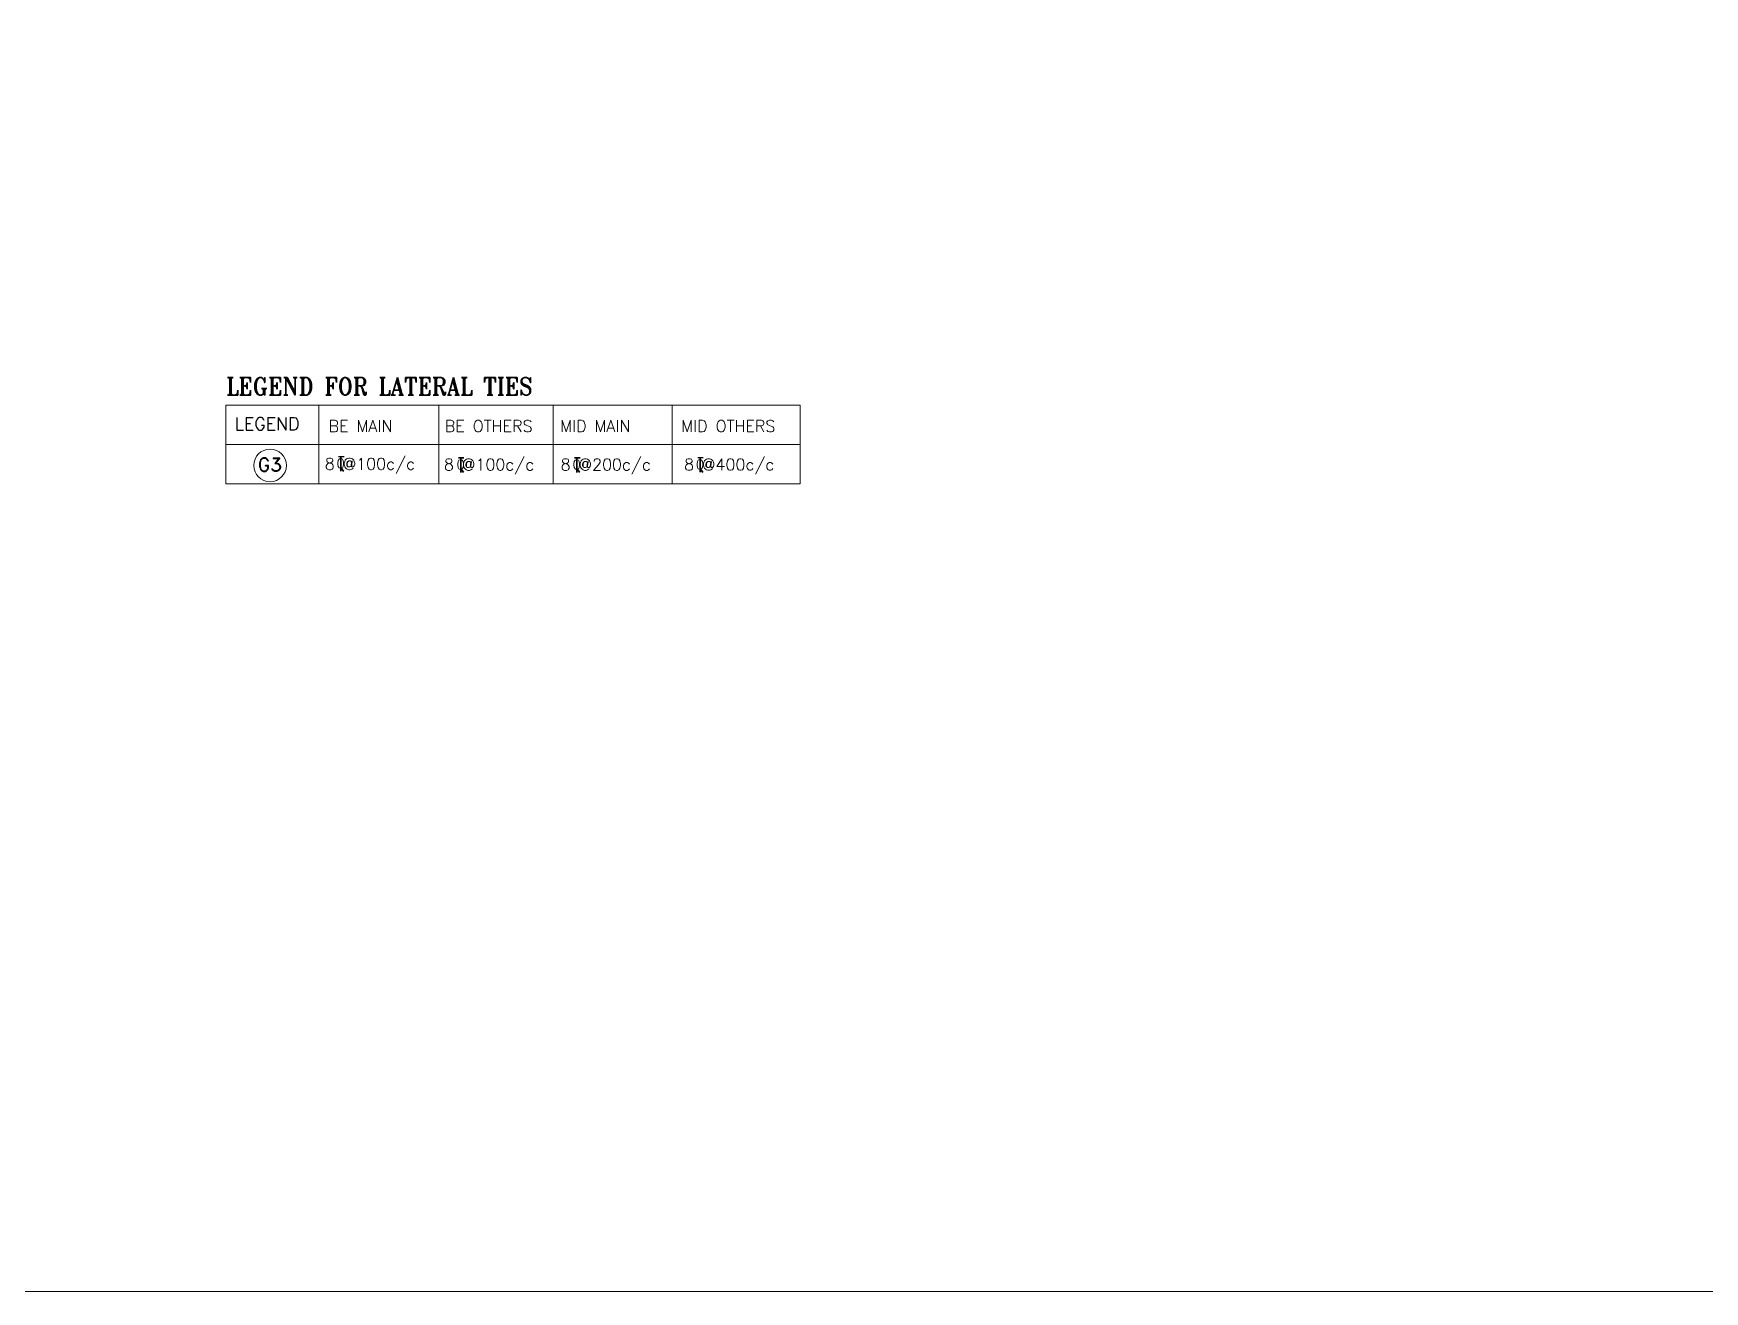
# Model space of a CAD drawing. Header units: millimetres. Extents: x 1123469 to 1883119, y -126924 to 196924.
# Drawn here: x 1623989 to 1659895, y -126924 to -99889 of the extents above; entities that cross this region are included whole.
import ezdxf

# ---------------------------------------------------------------- set-up
doc = ezdxf.new("R2010")
doc.units = ezdxf.units.MM
doc.header["$LTSCALE"] = 500
doc.header["$MEASUREMENT"] = 0
for name, color, linetype, lineweight in [('DIM1', 3, 'Continuous', 20), ('LINE', 7, 'Continuous', 13), ('S - SUNK', 251, 'Continuous', 0), ('TEXT', 7, 'Continuous', 13)]:
    doc.layers.add(name, color=color, linetype=linetype, lineweight=lineweight)
doc.layers.add('T', color=6, linetype='Continuous')
doc.styles.add('RAWAT', font='romand.shx', dxfattribs={"height": 115})
doc.styles.add('RD', font='romand.shx', dxfattribs={"height": 200})
doc.styles.add('RT', font='romant.shx', dxfattribs={"height": 8})

# ---------------------------------------------------------------- blocks, each defined once
blk = doc.blocks.new('T')
at = {"layer": 'LINE'}
for p, q in [((-27, 79), (39, 79)), ((-27, 72), (39, 72)), ((-2, 70), (-2, -99)), ((5, 70), (5, -99)), ((1, -61), (31, -100)), ((7, -57), (36, -96))]:
    blk.add_line(p, q, dxfattribs=at)
at = {"layer": 'LINE', "style": 'RAWAT'}
blk.add_text('0', height=115, dxfattribs=at).set_placement((-50, -63))

msp = doc.modelspace()

# ---------------------------------------------------------------- linework, layer by layer
at = {"layer": 'LINE', "color": 4, "linetype": 'Continuous', "ltscale": 100}
for p, q in [((1628120.1, -109569.1, 0), (1628120.1, -107874.7, 0)), ((1628120.1, -107874.7, 0), (1640465.6, -107874.7, 0)), ((1630120.6, -109569.1, 0), (1630120.6, -107874.7, 0)), ((1632701.6, -107874.7, 0), (1632701.6, -109569.1, 0)), ((1635156.1, -107874.7, 0), (1635156.1, -109569.1, 0)), ((1637712.1, -107874.7, 0), (1637712.1, -109569.1, 0)), ((1640465.6, -107874.7, 0), (1640465.6, -109569.1, 0)), ((1640465.6, -108723.4, 0), (1628120.1, -108723.4, 0)), ((1640465.6, -109569.1, 0), (1628120.1, -109569.1, 0))]:
    msp.add_line(p, q, dxfattribs=at)
at = {"layer": 'LINE', "linetype": 'Continuous', "ltscale": 100}
msp.add_circle((1629073.8, -109171.1, 0), 349.9, dxfattribs=at)
at = {"layer": 'S - SUNK', "color": 4, "ltscale": 10}
msp.add_lwpolyline([(1300761.4, 21435.7), (1752050.9, 21435.7), (1752050.9, -126923.8), (1300761.4, -126923.8)], close=True, dxfattribs=at)

# ---------------------------------------------------------------- block references
at = {"layer": 'DIM1', "xscale": 1.799985799007118, "yscale": 1.79998603509739, "zscale": 1.799985965442341}
for p in [(1630593.1, -109119.8, 7.7), (1633169.1, -109142.8, 0), (1635664, -109142.8, 0), (1638311.3, -109141.3, 0)]:
    msp.add_blockref('T', p, dxfattribs=at)

# ---------------------------------------------------------------- texts
at = {"layer": 'LINE', "color": 1, "style": 'RT', "width": 0.9}
msp.add_text('LEGEND FOR LATERAL TIES', height=376.667, dxfattribs=at).set_placement((1628133, -107660.6, 0))
at = {"layer": 'T', "style": 'RD'}
msp.add_text('LEGEND ', height=273.01, dxfattribs=at).set_placement((1628315, -108412.5, 0))
at = {"layer": 'TEXT', "style": 'RD'}
for s, height, p in [('BE MAIN', 250, (1630331.1, -108452.6, 7.7)), ('BE OTHERS', 250, (1632827.6, -108452.6, 7.7)), ('MID MAIN', 250, (1635305.1, -108452.6, 7.7)), ('MID OTHERS', 250, (1637906.1, -108452.6, 7.7)), ('G3', 300, (1628806.5, -109305.5, 0)), ('8 @100c/c', 250, (1630248.5, -109264.6, 7.7)), ('8 @100c/c', 250, (1632810.2, -109278.5, 0)), ('8 @200c/c', 250, (1635316.6, -109278.5, 0)), ('8 @400c/c', 250, (1637968.2, -109277, 0))]:
    msp.add_text(s, height=height, dxfattribs=at).set_placement(p)

doc.saveas('drawing.dxf')
